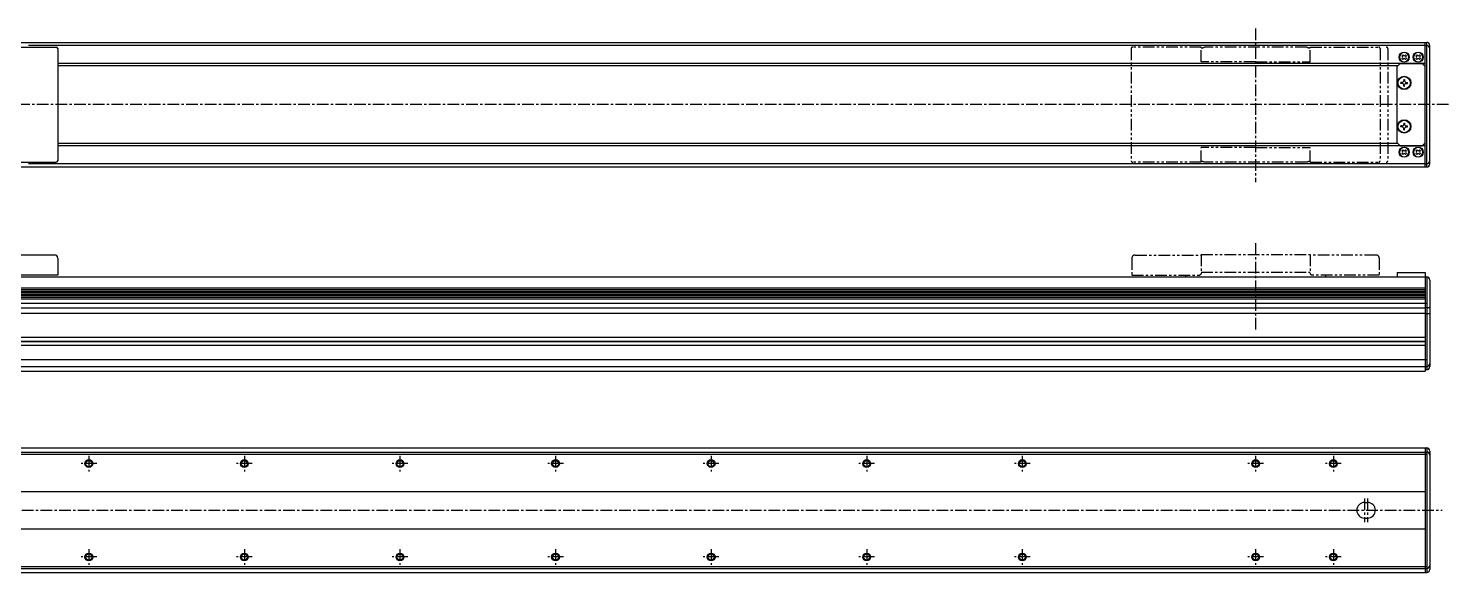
# Model space of a CAD drawing. Extents: x -644 to 749, y 142 to 558.
# Drawn here: x -164 to 749, y 208 to 558 of the extents above; entities that cross this region are included whole.
import ezdxf

# ---------------------------------------------------------------- set-up
doc = ezdxf.new("R2010")
doc.units = 0
for name, pattern in [('CENTER', [12, 7.5, -1.5, 1.5, -1.5]), ('CONTINOUS', [0]), ('PHANTOM', [15, 7.5, -1.5, 1.5, -1.5, 1.5, -1.5])]:
    doc.linetypes.add(name, pattern=pattern)
doc.layers.get('0').update_dxf_attribs({"linetype": 'CONTINUOUS'})
doc.layers.add('CENTER', color=1, linetype='CENTER')

msp = doc.modelspace()

# ---------------------------------------------------------------- linework, layer by layer
at = {"color": 7, "linetype": 'CONTINOUS'}
for p, q in [((-470.77, 548.73), (735.23, 548.73)), ((734.23, 468.73), (734.23, 548.73)), ((735.23, 468.73), (735.23, 548.73)), ((-189.77, 545.73), (-145.77, 545.73)), ((734.23, 546.66), (-163.62, 546.66)), ((-144.77, 544.73), (-144.77, 472.73)), ((719.19, 540.17), (719.79, 540.77)), ((719.6, 539.76), (719.19, 540.17)), ((719.19, 538.29), (719.6, 538.71)), ((719.79, 540.77), (720.2, 540.36)), ((721.25, 540.36), (721.66, 540.77)), ((721.66, 540.77), (722.27, 540.17)), ((722.27, 540.17), (721.85, 539.76)), ((721.85, 538.71), (722.27, 538.29)), ((728.19, 540.17), (728.79, 540.77)), ((728.6, 539.76), (728.19, 540.17)), ((728.19, 538.29), (728.6, 538.71)), ((728.79, 540.77), (729.2, 540.36)), ((730.25, 540.36), (730.66, 540.77)), ((730.66, 540.77), (731.27, 540.17)), ((731.27, 540.17), (730.85, 539.76)), ((730.85, 538.71), (731.27, 538.29)), ((734.23, 546.66), (735.23, 546.66)), ((737.23, 470.73), (737.23, 546.73)), ((734.23, 535.23), (-144.77, 535.23)), ((716.73, 533.73), (-144.77, 533.73)), ((716.23, 533.23), (718.23, 535.23)), ((716.23, 484.23), (716.23, 533.23)), ((718.23, 535.23), (732.23, 535.23)), ((719.79, 537.69), (719.19, 538.29)), ((720.2, 538.11), (719.79, 537.69)), ((721.66, 537.69), (721.25, 538.11)), ((722.27, 538.29), (721.66, 537.69)), ((728.79, 537.69), (728.19, 538.29)), ((729.2, 538.11), (728.79, 537.69)), ((730.66, 537.69), (730.25, 538.11)), ((731.27, 538.29), (730.66, 537.69)), ((734.23, 533.23), (732.23, 535.23)), ((734.23, 484.23), (734.23, 533.23)), ((718.53, 522.42), (718.53, 523.05)), ((719.47, 523.05), (718.53, 523.05)), ((719.47, 522.42), (718.53, 522.42)), ((720.41, 524.93), (720.41, 523.99)), ((720.41, 524.93), (721.04, 524.93)), ((720.41, 520.53), (720.41, 521.48)), ((720.41, 520.53), (721.04, 520.53)), ((721.04, 524.93), (721.04, 523.99)), ((721.04, 520.53), (721.04, 521.48)), ((721.98, 523.05), (722.93, 523.05)), ((721.98, 522.42), (722.93, 522.42)), ((722.93, 522.42), (722.93, 523.05)), ((718.53, 494.42), (718.53, 495.05)), ((719.47, 495.05), (718.53, 495.05)), ((719.47, 494.42), (718.53, 494.42)), ((720.41, 496.93), (720.41, 495.99)), ((720.41, 496.93), (721.04, 496.93)), ((720.41, 492.53), (720.41, 493.48)), ((721.04, 496.93), (721.04, 495.99)), ((721.04, 492.53), (721.04, 493.48)), ((721.98, 495.05), (722.93, 495.05)), ((721.98, 494.42), (722.93, 494.42)), ((722.93, 494.42), (722.93, 495.05)), ((718.23, 482.23), (716.23, 484.23)), ((720.41, 492.53), (721.04, 492.53)), ((732.23, 482.23), (734.23, 484.23)), ((716.73, 483.73), (-144.77, 483.73)), ((734.23, 482.23), (-144.77, 482.23)), ((718.23, 482.23), (732.23, 482.23)), ((719.79, 479.77), (719.19, 479.17)), ((719.19, 479.17), (719.6, 478.76)), ((719.6, 477.71), (719.19, 477.29)), ((719.19, 477.29), (719.79, 476.69)), ((720.2, 479.36), (719.79, 479.77)), ((719.79, 476.69), (720.2, 477.11)), ((721.66, 479.77), (721.25, 479.36)), ((721.25, 477.11), (721.66, 476.69)), ((722.27, 479.17), (721.66, 479.77)), ((721.66, 476.69), (722.27, 477.29)), ((721.85, 478.76), (722.27, 479.17)), ((722.27, 477.29), (721.85, 477.71)), ((728.79, 479.77), (728.19, 479.17)), ((728.19, 479.17), (728.6, 478.76)), ((728.6, 477.71), (728.19, 477.29)), ((728.19, 477.29), (728.79, 476.69)), ((729.2, 479.36), (728.79, 479.77)), ((728.79, 476.69), (729.2, 477.11)), ((730.66, 479.77), (730.25, 479.36)), ((730.25, 477.11), (730.66, 476.69)), ((731.27, 479.17), (730.66, 479.77)), ((730.66, 476.69), (731.27, 477.29)), ((730.85, 478.76), (731.27, 479.17)), ((731.27, 477.29), (730.85, 477.71)), ((-470.77, 468.73), (735.23, 468.73)), ((-189.77, 471.73), (-145.77, 471.73)), ((734.23, 470.8), (-163.62, 470.8)), ((734.23, 470.8), (735.23, 470.8)), ((-146.77, 412.16), (-189.77, 412.16)), ((-144.77, 410.16), (-144.77, 399.16)), ((-470.77, 398.06), (735.23, 398.06)), ((-144.77, 399.16), (-188.77, 399.16)), ((716.23, 400.96), (734.23, 400.96)), ((716.23, 400.96), (716.23, 398.06)), ((734.23, 400.96), (734.23, 398.06)), ((734.23, 398.06), (734.23, 337.56)), ((735.23, 398.06), (735.23, 338.56)), ((737.23, 396.06), (737.23, 340.56)), ((-469.77, 391.04), (734.23, 391.04)), ((-469.77, 390.05), (734.23, 390.05)), ((-469.77, 389.06), (734.23, 389.06)), ((-469.77, 388.06), (734.23, 388.06)), ((-469.77, 387.07), (734.23, 387.07)), ((-469.77, 386.08), (734.23, 386.08)), ((-469.77, 385.09), (734.23, 385.09)), ((-469.77, 384.09), (734.23, 384.09)), ((-470.77, 381.18), (735.23, 381.18)), ((-469.77, 378.31), (734.23, 378.31)), ((-469.77, 374.81), (734.23, 374.81)), ((734.23, 378.46), (737.23, 378.46)), ((734.23, 374.66), (737.23, 374.66)), ((-472.77, 359.4), (734.23, 359.4)), ((-469.77, 356.86), (734.23, 356.86)), ((-469.77, 356.56), (734.23, 356.56)), ((-472.77, 354.33), (734.23, 354.33)), ((-470.77, 345.06), (735.23, 345.06)), ((-470.77, 340.56), (735.23, 340.56)), ((734.23, 338.56), (735.23, 338.56)), ((-469.77, 337.56), (734.23, 337.56)), ((-470.77, 288.25), (735.23, 288.25)), ((-470.77, 285.65), (735.23, 285.65)), ((-470.77, 284.25), (735.23, 284.25)), ((734.23, 288.25), (734.23, 208.25)), ((735.23, 288.25), (735.23, 208.25)), ((737.23, 286.25), (737.23, 210.25)), ((-469.77, 260.25), (734.23, 260.25)), ((695.23, 253.25), (697.23, 253.25)), ((695.23, 243.25), (697.23, 243.25)), ((-469.77, 236.25), (734.23, 236.25)), ((-470.77, 212.25), (735.23, 212.25)), ((-470.77, 210.85), (735.23, 210.85)), ((-470.77, 208.25), (735.23, 208.25))]:
    msp.add_line(p, q, dxfattribs=at)
at = {"color": 3, "linetype": 'PHANTOM'}
for p, q in [((545.23, 544.73), (545.23, 472.73)), ((590.23, 545.73), (546.23, 545.73)), ((590.23, 536.23), (590.23, 545.73)), ((658.05, 545.73), (592.41, 545.73)), ((660.23, 545.73), (704.23, 545.73)), ((660.23, 536.23), (660.23, 545.73)), ((705.23, 544.73), (705.23, 472.73)), ((710.23, 544.73), (710.23, 472.73)), ((625.23, 536.23), (590.23, 536.23)), ((625.23, 536.23), (660.23, 536.23)), ((625.23, 481.23), (590.23, 481.23)), ((590.23, 471.73), (590.23, 481.23)), ((625.23, 481.23), (660.23, 481.23)), ((660.23, 471.73), (660.23, 481.23)), ((590.23, 471.73), (546.23, 471.73)), ((658.05, 471.73), (592.41, 471.73)), ((660.23, 471.73), (704.23, 471.73)), ((547.73, 412.16), (590.23, 412.16)), ((590.23, 412.56), (660.23, 412.56)), ((590.23, 412.56), (590.23, 400.16)), ((660.23, 412.56), (660.23, 400.16)), ((702.73, 412.16), (660.23, 412.16)), ((545.73, 410.16), (545.73, 399.16)), ((704.73, 410.16), (704.73, 399.16)), ((545.73, 399.16), (589.23, 399.16)), ((580.23, 399.16), (580.23, 398.06)), ((589.23, 399.16), (590.23, 400.16)), ((590.23, 401.09), (660.23, 401.09)), ((661.23, 399.16), (660.23, 400.16)), ((704.73, 399.16), (661.23, 399.16)), ((670.23, 399.16), (670.23, 398.06))]:
    msp.add_line(p, q, dxfattribs=at)
at = {"color": 7, "linetype": 'CONTINOUS'}
for centre, radius in [((720.73, 539.23), 3.25), ((729.73, 539.23), 3.25), ((720.73, 522.73), 4.3), ((720.73, 522.73), 4), ((720.73, 494.73), 4.3), ((720.73, 494.73), 4), ((720.73, 478.23), 3.25), ((729.73, 478.23), 3.25), ((-124.77, 278.25), 2.5), ((-124.77, 278.25), 2), ((-24.77, 278.25), 2.5), ((-24.77, 278.25), 2), ((75.23, 278.25), 2.5), ((75.23, 278.25), 2), ((175.23, 278.25), 2.5), ((175.23, 278.25), 2), ((275.23, 278.25), 2.5), ((275.23, 278.25), 2), ((375.23, 278.25), 2.5), ((375.23, 278.25), 2), ((475.23, 278.25), 2.5), ((475.23, 278.25), 2), ((625.23, 278.25), 2.5), ((625.23, 278.25), 2), ((675.23, 278.25), 2.5), ((675.23, 278.25), 2), ((-124.77, 218.25), 2.5), ((-124.77, 218.25), 2), ((-24.77, 218.25), 2.5), ((-24.77, 218.25), 2), ((75.23, 218.25), 2.5), ((75.23, 218.25), 2), ((175.23, 218.25), 2.5), ((175.23, 218.25), 2), ((275.23, 218.25), 2.5), ((275.23, 218.25), 2), ((375.23, 218.25), 2.5), ((375.23, 218.25), 2), ((475.23, 218.25), 2.5), ((475.23, 218.25), 2), ((625.23, 218.25), 2.5), ((625.23, 218.25), 2), ((675.23, 218.25), 2.5), ((675.23, 218.25), 2)]:
    msp.add_circle(centre, radius, dxfattribs=at)
for centre, radius, start, end in [((735.23, 546.73), 2, 0, 90), ((-145.77, 544.73), 1, 0, 90), ((720.73, 539.23), 3, 0.00029, 0), ((719.08, 539.23), 0.742, 315, 44.99994), ((720.73, 540.88), 0.742, 225, 314.99996), ((722.38, 539.23), 0.742, 134.99996, 224.99995), ((729.73, 539.23), 3, 0.00029, 0), ((728.08, 539.23), 0.742, 315, 44.99994), ((729.73, 540.88), 0.742, 225, 314.99996), ((731.38, 539.23), 0.742, 134.99996, 224.99995), ((735.23, 544.66), 2, 0, 90), ((720.73, 537.58), 0.742, 44.99997, 134.99995), ((729.73, 537.58), 0.742, 44.99997, 134.99995), ((719.47, 523.99), 0.94, 269.99996, 0), ((719.47, 521.48), 0.94, 0.00003, 90.00006), ((721.98, 523.99), 0.94, 179.99998, 270.00002), ((721.98, 521.48), 0.94, 90.00001, 180.00005), ((719.47, 495.99), 0.94, 269.99996, 0), ((719.47, 493.48), 0.94, 0.00003, 90.00006), ((721.98, 495.99), 0.94, 179.99998, 270.00002), ((721.98, 493.48), 0.94, 90.00001, 180.00005), ((720.73, 478.23), 3, 0, 359.99971), ((719.08, 478.23), 0.742, 315.00006, 45), ((720.73, 479.88), 0.742, 225.00005, 315.00003), ((720.73, 476.58), 0.742, 45.00004, 135), ((722.38, 478.23), 0.742, 135.00005, 225.00004), ((729.73, 478.23), 3, 0, 359.99971), ((728.08, 478.23), 0.742, 315.00006, 45), ((729.73, 479.88), 0.742, 225.00005, 315.00003), ((729.73, 476.58), 0.742, 45.00004, 135), ((731.38, 478.23), 0.742, 135.00005, 225.00004), ((-145.77, 472.73), 1, 270, 0), ((735.23, 472.8), 2, 270, 0), ((735.23, 470.73), 2, 270, 0), ((-146.77, 410.16), 2, 0, 90), ((735.23, 396.06), 2, 0, 90), ((735.23, 342.56), 2, 270, 0), ((735.23, 340.56), 2, 270, 0), ((735.23, 286.25), 2, 0, 90), ((735.23, 283.65), 2, 0, 90), ((695.23, 248.25), 5, 90, 270), ((697.23, 248.25), 5, 270, 90), ((735.23, 212.85), 2, 270, 0), ((735.23, 210.25), 2, 270, 0)]:
    msp.add_arc(centre, radius, start, end, dxfattribs=at)
at = {"color": 3, "linetype": 'PHANTOM'}
for centre, radius, start, end in [((546.23, 544.73), 1, 90, 180), ((590.23, 550.23), 5, 270, 295.84193), ((660.23, 550.23), 5, 244.15807, 270), ((704.23, 544.73), 1, 0, 90), ((709.23, 544.73), 1, 0, 90), ((546.23, 472.73), 1, 180, 270), ((590.23, 467.23), 5, 64.15807, 90), ((660.23, 467.23), 5, 90, 115.84193), ((704.23, 472.73), 1, 270, 0), ((709.23, 472.73), 1, 270, 0), ((547.73, 410.16), 2, 90, 180), ((702.73, 410.16), 2, 0, 90)]:
    msp.add_arc(centre, radius, start, end, dxfattribs=at)
at = {"layer": 'CENTER', "color": 1, "linetype": 'CENTER'}
for p, q in [((625.23, 557.68), (625.23, 458.91)), ((749.28, 508.73), (-509.96, 508.73)), ((625.23, 419.76), (625.23, 363.18)), ((-124.77, 283.29), (-124.77, 273.21)), ((-24.77, 283.29), (-24.77, 273.21)), ((75.23, 283.29), (75.23, 273.21)), ((175.23, 283.29), (175.23, 273.21)), ((275.23, 283.29), (275.23, 273.21)), ((375.23, 283.29), (375.23, 273.21)), ((475.23, 283.29), (475.23, 273.21)), ((625.23, 283.29), (625.23, 273.21)), ((675.23, 283.29), (675.23, 273.21)), ((-119.73, 278.25), (-129.81, 278.25)), ((-19.73, 278.25), (-29.81, 278.25)), ((80.27, 278.25), (70.19, 278.25)), ((180.27, 278.25), (170.19, 278.25)), ((280.27, 278.25), (270.19, 278.25)), ((380.27, 278.25), (370.19, 278.25)), ((480.27, 278.25), (470.19, 278.25)), ((630.27, 278.25), (620.19, 278.25)), ((680.27, 278.25), (670.19, 278.25)), ((695.23, 255.79), (695.23, 240.71)), ((697.23, 255.79), (697.23, 240.71)), ((-515.8, 248.25), (745.16, 248.25)), ((-124.77, 223.29), (-124.77, 213.21)), ((-24.77, 223.29), (-24.77, 213.21)), ((75.23, 223.29), (75.23, 213.21)), ((175.23, 223.29), (175.23, 213.21)), ((275.23, 223.29), (275.23, 213.21)), ((375.23, 223.29), (375.23, 213.21)), ((475.23, 223.29), (475.23, 213.21)), ((625.23, 223.29), (625.23, 213.21)), ((675.23, 223.29), (675.23, 213.21)), ((-119.73, 218.25), (-129.81, 218.25)), ((-19.73, 218.25), (-29.81, 218.25)), ((80.27, 218.25), (70.19, 218.25)), ((180.27, 218.25), (170.19, 218.25)), ((280.27, 218.25), (270.19, 218.25)), ((380.27, 218.25), (370.19, 218.25)), ((480.27, 218.25), (470.19, 218.25)), ((630.27, 218.25), (620.19, 218.25)), ((680.27, 218.25), (670.19, 218.25))]:
    msp.add_line(p, q, dxfattribs=at)

doc.saveas('drawing.dxf')
